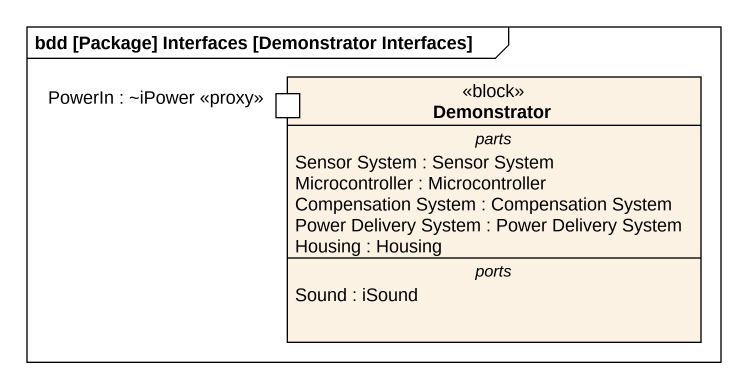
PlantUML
@startuml
mainframe bdd [Package] Interfaces [Demonstrator Interfaces]
hide circle
hide empty members
class Demonstrator <<block>> {
  -- parts --
  Sensor System : Sensor System
  Microcontroller : Microcontroller
  Compensation System : Compensation System
  Power Delivery System : Power Delivery System
  Housing : Housing
  -- ports --
  Sound : iSound
  -- ports --
  PowerIn : ~iPower <<proxy>>
}
@enduml
